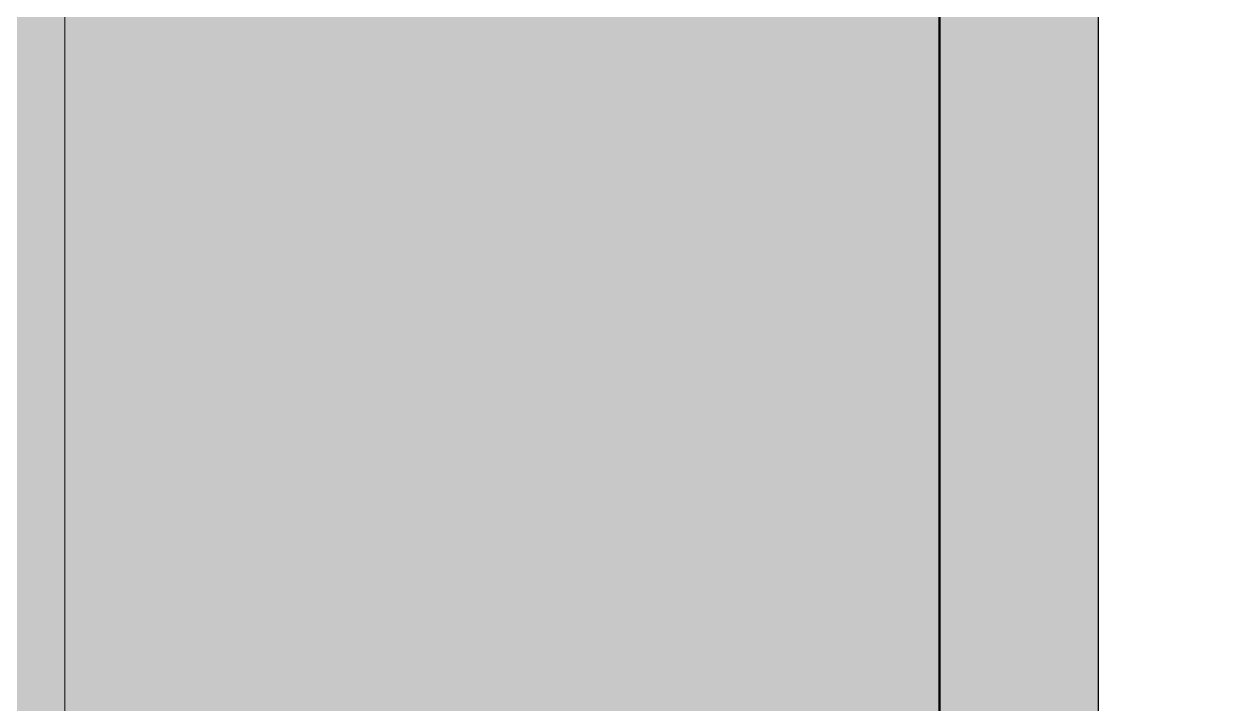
# Model space of a CAD drawing. Header units: inches. Extents: x -54868 to -186, y -265 to 853.
# Drawn here: x -15711.11 to -15699.18, y 198.69 to 205.39 of the extents above; entities that cross this region are included whole.
import ezdxf

# ---------------------------------------------------------------- set-up
doc = ezdxf.new("R2010")
doc.units = ezdxf.units.IN
doc.header["$MEASUREMENT"] = 0
for name, color, linetype, lineweight in [('A-WALL', 113, 'Continuous', 9), ('A-WALL-PATT', 111, 'Continuous', 9), ('L-SITE-WALL', 31, 'Continuous', 9), ('M-HVAC-DUCT', 70, 'Continuous', 9), ('S-COLS', 52, 'Continuous', 9)]:
    doc.layers.add(name, color=color, linetype=linetype, lineweight=lineweight)
pattern_1 = [(0, (22784.43, 0.25), (-193, 193), [48, -145]), (90, (22784.43, 0.25), (-193, 1e-14), [96.25, -96.75]), (180, (22832.43, 96.5), (-193, 193), [48, -145]), (90, (22832.43, 0.25), (-193, 1e-14), [96.25, -96.75]), (180, (22832.43, 96.75), (-193, 193), [48, -145]), (90, (22832.43, 96.75), (-193, 1e-14), [96.25, -96.75]), (0, (22784.43, 193), (-193, 193), [48, -145]), (90, (22784.43, 96.75), (-193, 1e-14), [96.25, -96.75]), (0, (22832.68, 48.25), (-193, 193), [48, -145]), (90, (22832.68, 0), (-193, 1e-14), [48.25, -144.75]), (90, (22880.68, 0), (-193, 1e-14), [48.25, -144.75]), (0, (22832.68, 144.75), (-193, 193), [48, -145]), (90, (22832.68, 48.5), (-193, 1e-14), [96.25, -96.75]), (180, (22880.68, 48.5), (-193, 193), [48, -145]), (90, (22880.68, 48.5), (-193, 1e-14), [96.25, -96.75]), (90, (22832.68, 145), (-193, 1e-14), [48, -145]), (180, (22880.68, 145), (-193, 193), [48, -145]), (90, (22880.68, 145), (-193, 1e-14), [48, -145]), (0, (22880.93, 0.25), (-193, 193), [48, -145]), (90, (22880.93, 0.25), (-193, 1e-14), [96.25, -96.75]), (180, (22928.93, 96.5), (-193, 193), [48, -145]), (90, (22928.93, 0.25), (-193, 1e-14), [96.25, -96.75]), (180, (22928.93, 96.75), (-193, 193), [48, -145]), (90, (22928.93, 96.75), (-193, 1e-14), [96.25, -96.75]), (180, (22928.93, 193), (-193, 193), [48, -145]), (90, (22880.93, 96.75), (-193, 1e-14), [96.25, -96.75]), (0, (22929.18, 48.25), (-193, 193), [48, -145]), (90, (22929.18, 0), (-193, 1e-14), [48.25, -144.75]), (90, (22977.18, 0), (-193, 1e-14), [48.25, -144.75]), (0, (22929.18, 144.75), (-193, 193), [48, -145]), (90, (22929.18, 48.5), (-193, 1e-14), [96.25, -96.75]), (180, (22977.18, 48.5), (-193, 193), [48, -145]), (90, (22977.18, 48.5), (-193, 1e-14), [96.25, -96.75]), (90, (22929.18, 145), (-193, 1e-14), [48, -145]), (180, (22977.18, 145), (-193, 193), [48, -145]), (90, (22977.18, 145), (-193, 1e-14), [48, -145])]

msp = doc.modelspace()

# ---------------------------------------------------------------- hatches: boundary and pattern name
at = {"layer": 'A-WALL', "transparency": 33554649}
msp.add_hatch(color=256, dxfattribs=at).paths.add_polyline_path([(-15702.09568, 192.0625), (-15700.52088, 192.0625), (-15700.52088, 328.76387), (-15702.09568, 328.76387), (-15702.09568, 207.73088)], flags=0)
at = {"layer": 'A-WALL-PATT'}
h = msp.add_hatch(dxfattribs=at)
h.set_pattern_fill('FP_22', color=256, style=0, pattern_type=2)
h.set_pattern_definition(pattern_1)
h.paths.add_polyline_path([(-15273.08388, 157.09008), (-15273.08388, 241.25), (-15700.52088, 241.25), (-15700.52088, 192.0625), (-15700.3859, 192.0625), (-15700.3859, 192), (-15702.08388, 192), (-15702.08388, 174.96508), (-15274.74628, 157.15935)], flags=0)
h = msp.add_hatch(dxfattribs=at)
h.set_pattern_fill('FP_22', color=256, style=0, pattern_type=2)
h.set_pattern_definition(pattern_1)
h.paths.add_polyline_path([(-15700.52088, 192.0625), (-15700.52088, 241.25), (-15702.08388, 241.25), (-15702.08388, 192.0625)], flags=0)
at = {"layer": 'M-HVAC-DUCT'}
h = msp.add_hatch(color=256, dxfattribs=at)
h.paths.add_polyline_path([(-15710.5995, 192.64103), (-15702.4494, 192.68731), (-15702.3869, 192.64103), (-15702.09568, 192.68808), (-15702.09568, 207.64103), (-15710.70888, 207.64103), (-15710.70888, 193.11719), (-15710.5995, 193.12006), (-15710.5995, 192.66957)], flags=0)
h.paths.add_polyline_path([(-15710.52138, 192.95417), (-15710.52138, 193.30469), (-15702.89632, 193.30469), (-15702.89638, 193.19531), (-15710.52138, 193.19531)], flags=0)
h.paths.add_polyline_path([(-15702.81825, 193.37872), (-15702.87903, 195.75), (-15703.35198, 196.15037), (-15703.28341, 196.23209), (-15702.70888, 195.699), (-15702.70888, 193.38281)], flags=0)
at = {"layer": 'S-COLS'}
msp.add_hatch(color=256, dxfattribs=at).paths.add_polyline_path([(-15711.45888, 0), (-15711.45888, 192), (-15710.70888, 192), (-15710.70888, 328.82637), (-15711.95888, 327.81414), (-15711.95888, 0)], flags=0)

# ---------------------------------------------------------------- linework, layer by layer
at = {"layer": 'A-WALL', "lineweight": 25}
for p, q in [((-15702.09568, 328.76387), (-15702.09568, 192.0625)), ((-15700.52088, 192.0625), (-15700.52088, 328.76387))]:
    msp.add_line(p, q, dxfattribs=at)
at = {"layer": 'L-SITE-WALL'}
msp.add_line((-15702.08388, 241.25), (-15702.08388, 192.0625), dxfattribs=at)
at = {"layer": 'S-COLS'}
msp.add_line((-15710.70888, 193.11719), (-15710.70888, 239), dxfattribs=at)

doc.saveas('drawing.dxf')
